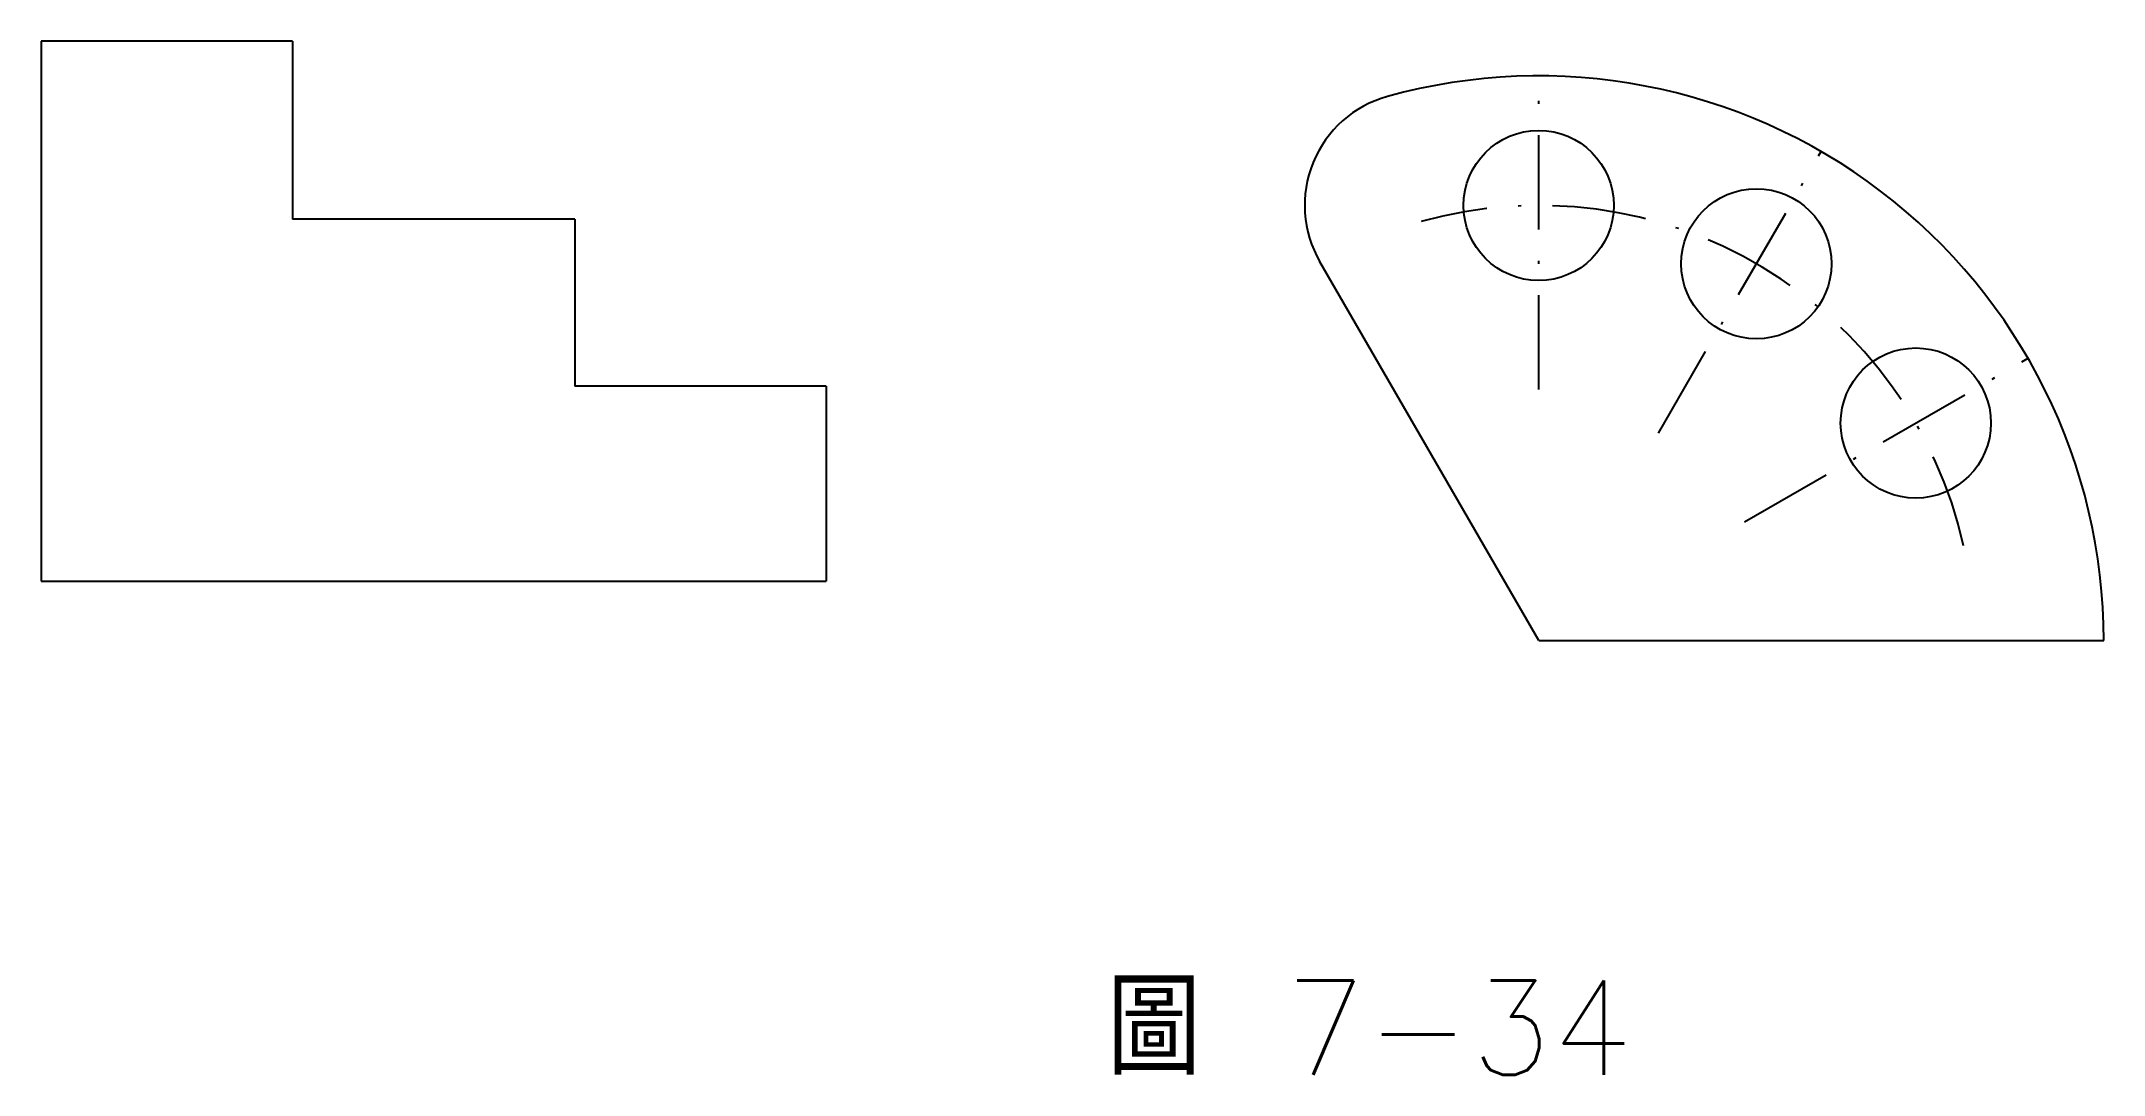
# Model space of a CAD drawing. Extents: x 158.5 to 224.2, y -165.7 to -132.8.
import ezdxf

# ---------------------------------------------------------------- set-up
doc = ezdxf.new("R2010")
doc.units = 0
doc.linetypes.add('CEN3', pattern=[5, 3, -1, 0, -1])
doc.layers.get('DEFPOINTS').update_dxf_attribs({"color": 3, "linetype": 'CONTINUOUS'})
doc.layers.add('CENT3', color=1, linetype='CEN3')
doc.layers.add('輪廓線', color=7, linetype='CONTINUOUS')
doc.styles.add('CNS1', font='txt.shx', dxfattribs={"height": 3, "bigfont": 'chineset.shx'})

msp = doc.modelspace()

# ---------------------------------------------------------------- linework, layer by layer
at = {"layer": 'CENT3'}
for p, q in [((206.226, -143.873), (206.226, -133.882)), ((210.045, -145.268), (215.226, -136.294)), ((212.787, -148.094), (221.815, -142.882))]:
    msp.add_line(p, q, dxfattribs=at)
msp.add_arc((206.226, -151.882), 13.87, 12.57433, 105.65858, dxfattribs=at)
at = {"layer": 'DEFPOINTS', "color": 0, "linetype": 'ByBlock'}
for p in [(217.51, -145.403), (206.226, -151.882), (206.226, -151.882), (206.226, -151.882)]:
    msp.add_point(p, dxfattribs=at)
at = {"layer": '輪廓線'}
for p, q in [((158.525, -132.777), (158.525, -149.991)), ((166.525, -132.777), (158.525, -132.777)), ((166.525, -132.777), (166.525, -138.453)), ((175.525, -138.453), (166.525, -138.453)), ((175.525, -138.453), (175.525, -143.777)), ((206.226, -151.882), (199.255, -139.807)), ((183.525, -143.777), (175.525, -143.777)), ((183.525, -143.777), (183.525, -149.991)), ((158.525, -149.991), (183.525, -149.991)), ((206.226, -151.882), (224.226, -151.882))]:
    msp.add_line(p, q, dxfattribs=at)
for centre in [(206.226, -138.012), (213.161, -139.87), (218.238, -144.947)]:
    msp.add_circle(centre, 2.393, dxfattribs=at)
for centre, radius, start, end in [((206.226, -151.882), 18, 0, 105.52249), ((202.373, -138.007), 3.6, 105.52249, 210)]:
    msp.add_arc(centre, radius, start, end, dxfattribs=at)

# ---------------------------------------------------------------- texts
at = {"layer": '輪廓線', "style": 'CNS1'}
msp.add_text('圖 7-34', height=3, dxfattribs=at).set_placement((192.471, -165.721))

doc.saveas('drawing.dxf')
